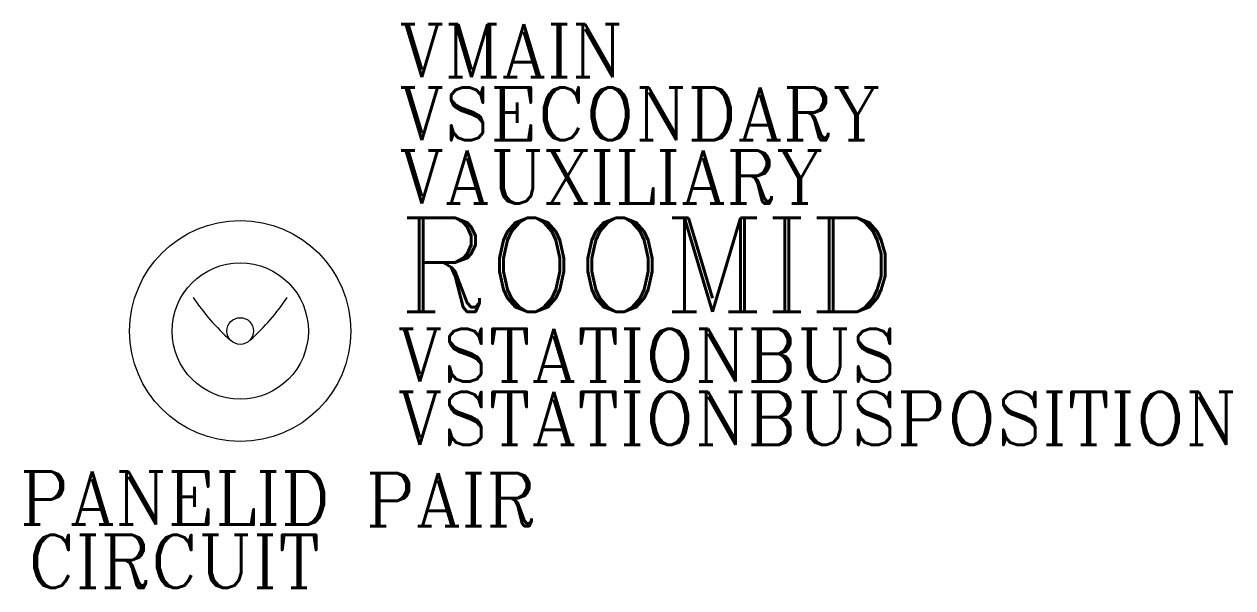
# Model space of a CAD drawing. Header units: inches. Extents: x -24 to 112, y -29 to 35.
import ezdxf
from ezdxf.enums import TextEntityAlignment as Align

# ---------------------------------------------------------------- set-up
doc = ezdxf.new("R2010")
doc.units = ezdxf.units.IN
doc.header["$LTSCALE"] = 48
doc.header["$MEASUREMENT"] = 0
doc.styles.add('ROMANC', font='COMPLEX.SHX')
doc.styles.add('WSNotes', font='complex.shx', dxfattribs={"height": 18})

msp = doc.modelspace()

# ---------------------------------------------------------------- texts
at = {"flags": 1}
for tag, p, height, style in [('VMAIN', (17.98, 28.77), 6, 'ROMANC'), ('VSECONDARY', (17.98, 21.61), 6, 'ROMANC'), ('VAUXILIARY', (17.98, 14.44), 6, 'ROMANC'), ('ROOMID', (17.98, 2.19), 10.62, 'WSNotes'), ('VSTATIONBUS', (17.78, -5.73), 6, 'ROMANC'), ('VSTATIONBUSPOSITION', (17.78, -12.9), 6, 'ROMANC')]:
    msp.add_attdef(tag, p, '', height=height, dxfattribs=dict(at, style=style))
at = {"style": 'ROMANC'}
for tag, p in [('PANELID', (-24.98, -21.93)), ('PAIR', (14.2, -22.09))]:
    msp.add_attdef(tag, p, '', height=6, dxfattribs=at)
msp.add_attdef('CIRCUIT', text='', height=6, dxfattribs=at).set_placement((-7.48, -23.1), align=Align.TOP_CENTER)

# ---------------------------------------------------------------- wipeouts: each hides what was drawn before it
msp.add_wipeout([(0, 12.52), (-8.85, 8.85), (-12.52, 0), (-8.85, -8.85), (0, -12.52), (8.85, -8.85), (12.52, 0), (8.85, 8.85)])

# ---------------------------------------------------------------- next in the draw order: linework, layer by layer
for radius in [12.52, 7.72, 1.51]:
    msp.add_circle((0, 0), radius)
for centre, start, end in [((16.4, 18.51), 214.0745, 228.0122), ((-16.4, 18.51), 311.9878, 325.9255)]:
    msp.add_arc(centre, 26.24, start, end)

doc.saveas('drawing.dxf')
